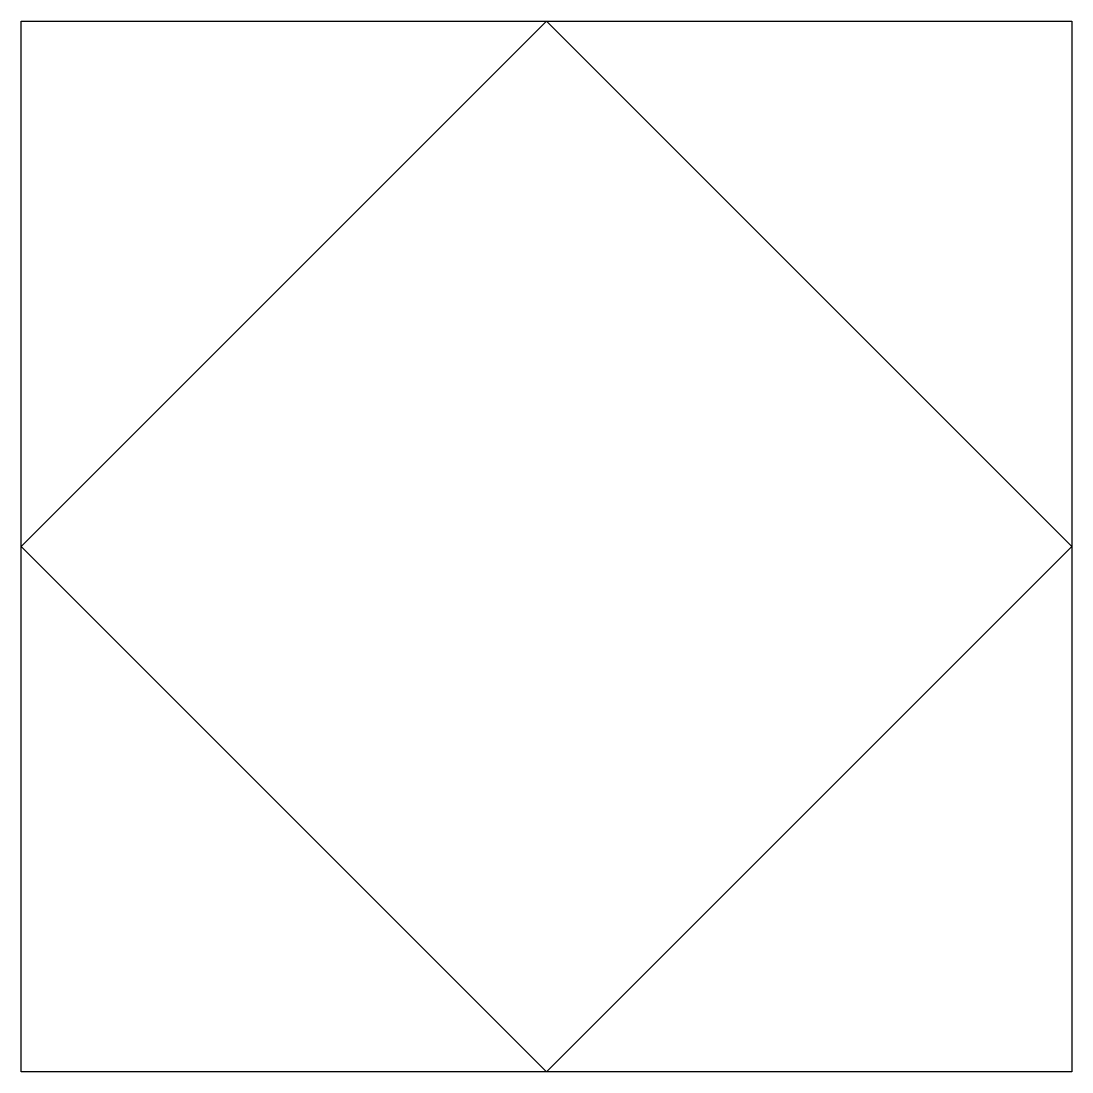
# Model space of a CAD drawing. Header units: metres. Extents: x -36159.19 to -36156.19, y 30501.53 to 30504.53.
import ezdxf

# ---------------------------------------------------------------- set-up
doc = ezdxf.new("R2010")
doc.units = ezdxf.units.M

# ---------------------------------------------------------------- blocks, each defined once
blk = doc.blocks.new('353020')
for p, q in [((-1.5, -1.5), (-1.5, 1.5)), ((-1.5, 1.5), (1.5, 1.5)), ((0, 1.5), (-1.5, 0)), ((1.5, 0), (0, 1.5)), ((1.5, 1.5), (1.5, -1.5)), ((-1.5, 0), (0, -1.5)), ((0, -1.5), (1.5, 0)), ((1.5, -1.5), (-1.5, -1.5))]:
    blk.add_line(p, q)

msp = doc.modelspace()

# ---------------------------------------------------------------- block references
msp.add_blockref('353020', (-36157.6865, 30503.0289))

doc.saveas('drawing.dxf')
